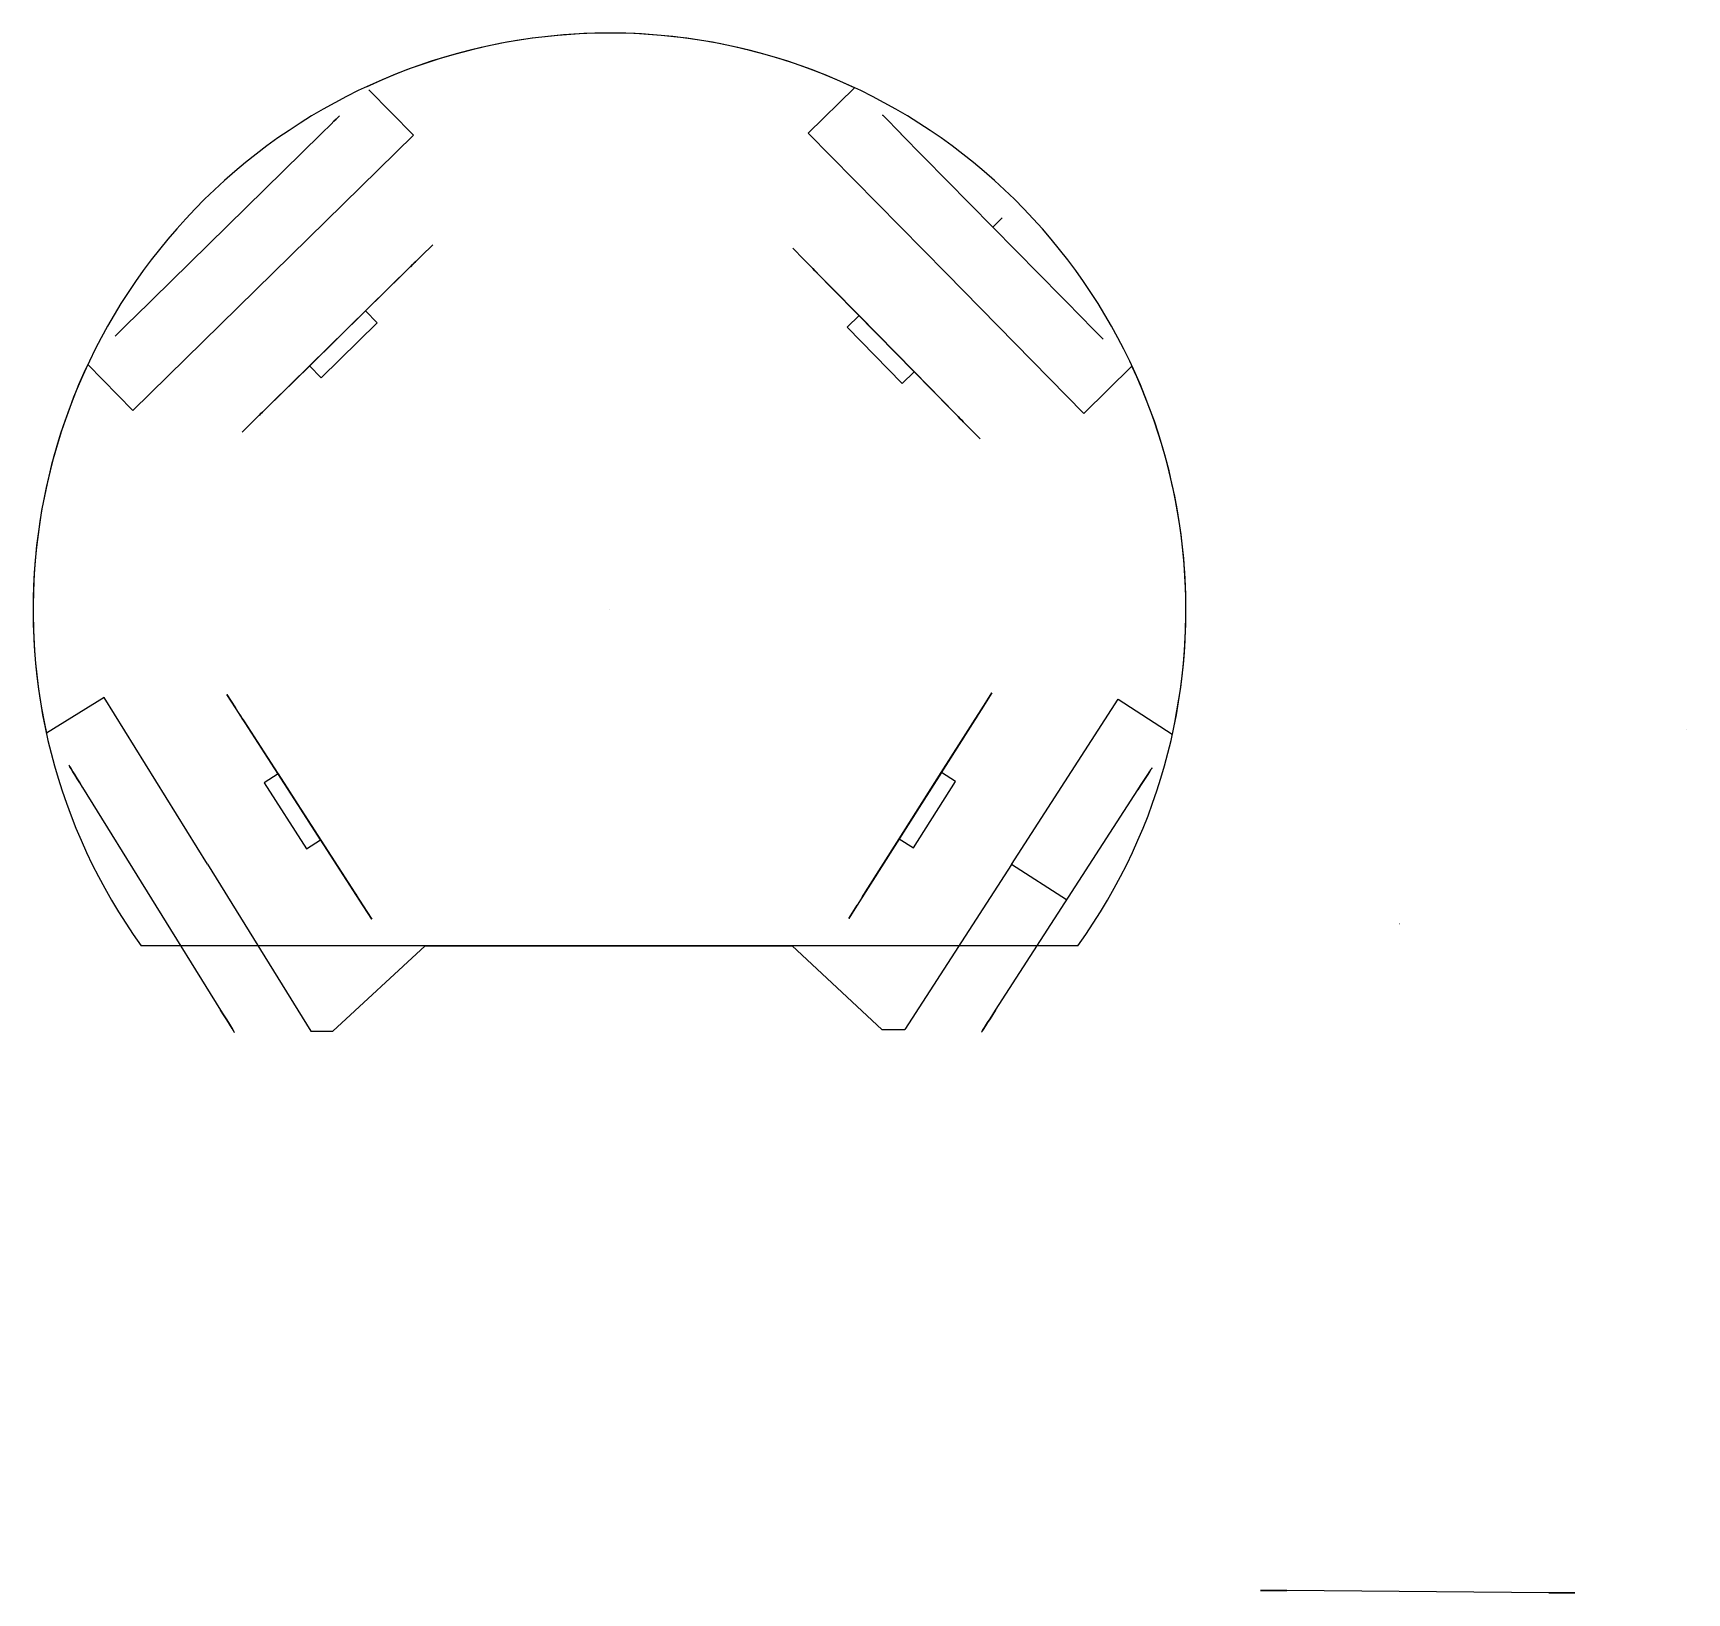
# Model space of a CAD drawing. Header units: centimetres. Extents: x -11 to 20.6, y -18.8 to 11.
import ezdxf

# ---------------------------------------------------------------- set-up
doc = ezdxf.new("R2010")
doc.units = ezdxf.units.CM
doc.linetypes.add('PHANTOM', pattern=[1.27, 0.635, -0.127, 0.127, -0.127, 0.127, -0.127])

msp = doc.modelspace()

# ---------------------------------------------------------------- linework, layer by layer
for p, q in [((-3.74, 9.05, -0.01), (-4.59, 9.916, -0.01)), ((3.792, 9.092, -0.01), (4.673, 9.958)), ((-6.417, 6.424, -0.01), (-3.74, 9.05, -0.01)), ((6.422, 6.419, -0.01), (3.792, 9.092, -0.01)), ((-6.417, 6.424, -0.01), (-9.094, 3.798, -0.01)), ((6.422, 6.419, -0.01), (9.052, 3.746, -0.01)), ((-4.656, 5.7), (-5.727, 4.65)), ((-4.432, 5.472), (-4.656, 5.7)), ((-5.503, 4.421), (-4.432, 5.472)), ((-9.094, 3.798, -0.01), (-9.956, 4.677, -0.01)), ((-5.727, 4.65), (-5.503, 4.421)), ((9.052, 3.746, -0.01), (9.97, 4.648, -0.01)), ((0, 0, 11.939), (0, 0, 8.149)), ((-9.645, -1.676, -0.01), (-10.744, -2.358, -0.01)), ((-7.673, -4.854, -0.01), (-9.645, -1.676, -0.01)), ((7.671, -4.858, -0.01), (9.706, -1.708, -0.01)), ((9.706, -1.708, -0.01), (10.74, -2.376, -0.01)), ((-7.673, -4.854, -0.01), (-5.697, -8.041, -0.01)), ((7.671, -4.858, -0.01), (5.637, -8.008, -0.01)), ((8.721, -5.536, 0.29), (7.671, -4.858, 0.29)), ((8.937, -6.413, 6.511), (-8.937, -6.413, 6.511)), ((-3.517, -6.413), (-5.281, -8.04)), ((-0.017, -6.413), (-3.517, -6.413)), ((-3.517, -6.413), (3.483, -6.413)), ((-0.017, -6.413), (3.483, -6.413)), ((3.483, -6.413), (5.198, -8.009)), ((-5.697, -8.041, -0.01), (-5.281, -8.04)), ((5.198, -8.009), (5.637, -8.008))]:
    msp.add_line(p, q)
at = {"extrusion": (-0.700377, 0.713773, -1.13592e-16)}
for p, q in [((-5.51, 9.069, 3.04), (-9.079, 5.567, 3.04)), ((-5.51, 9.069, 2.04), (-9.079, 5.567, 2.04))]:
    msp.add_line(p, q, dxfattribs=at)
at = {"extrusion": (0.712821, 0.701346, -1.10548e-16)}
for p, q in [((9.069, 5.516, 3.04), (5.562, 9.08, 3.04)), ((9.069, 5.516, 2.04), (5.562, 9.08, 2.04))]:
    msp.add_line(p, q, dxfattribs=at)
at = {"extrusion": (0.712821, 0.701346, -1.09163e-16)}
msp.add_line((7.316, 7.298, 2.04), (7.494, 7.473, 3.04), dxfattribs=at)
at = {"extrusion": (0.700953, -0.713207, 3.06162e-16)}
for p, q in [((-3.373, 6.962, 4.598), (-3.587, 6.752, 4.748)), ((-3.587, 6.752, -0.052), (-3.373, 6.962, -0.052)), ((-3.373, 6.962, -0.052), (-3.373, 6.962, 4.598)), ((-3.587, 6.752, 5.248), (-6.797, 3.598, 5.248)), ((-4.657, 5.701, -0.052), (-3.587, 6.752, -0.052)), ((-3.587, 6.752, 4.748), (-3.587, 6.752, 4.748)), ((-3.587, 6.752, 4.748), (-3.587, 6.752, 5.248)), ((-6.583, 3.808, 5.148), (-3.801, 6.542, 5.148)), ((-6.583, 3.808, 4.848), (-3.801, 6.542, 4.848)), ((-5.727, 4.649, -0.402), (-4.657, 5.701, -0.402)), ((-4.657, 5.701, -0.402), (-4.657, 5.701, -0.052)), ((-5.727, 4.649, -0.052), (-6.797, 3.598, -0.052)), ((-5.727, 4.649, -0.402), (-5.727, 4.649, -0.052)), ((-7.011, 3.388, 4.598), (-6.797, 3.598, 4.748)), ((-6.797, 3.598, -0.052), (-7.011, 3.388, -0.052)), ((-6.797, 3.598, 4.748), (-6.797, 3.598, 5.248)), ((-7.011, 3.388, -0.052), (-7.011, 3.388, 4.598))]:
    msp.add_line(p, q, dxfattribs=at)
at = {"extrusion": (-0.713207, -0.700953, 3.06162e-16)}
for p, q in [((3.499, 6.895, 4.598), (3.709, 6.681, 4.748)), ((3.499, 6.895, -0.052), (3.499, 6.895, 4.598)), ((3.709, 6.681, -0.052), (3.499, 6.895, -0.052)), ((6.864, 3.472, 5.248), (3.709, 6.681, 5.248)), ((3.709, 6.681, 4.748), (3.709, 6.681, 5.248)), ((4.761, 5.611, -0.052), (3.709, 6.681, -0.052)), ((3.919, 6.467, 5.148), (6.653, 3.686, 5.148)), ((3.919, 6.467, 4.848), (6.653, 3.686, 4.848)), ((4.761, 5.611, -0.402), (4.761, 5.611, -0.052)), ((4.761, 5.611, -0.402), (5.812, 4.542, -0.402)), ((5.812, 4.542, -0.052), (6.863, 3.472, -0.052)), ((5.812, 4.542, -0.402), (5.812, 4.542, -0.052)), ((6.863, 3.472, 4.748), (6.863, 3.472, 4.748)), ((6.863, 3.472, 4.748), (6.864, 3.472, 5.248)), ((7.074, 3.258, 4.598), (6.863, 3.472, 4.748)), ((6.863, 3.472, -0.052), (7.074, 3.258, -0.052)), ((7.074, 3.258, -0.052), (7.074, 3.258, 4.598))]:
    msp.add_line(p, q, dxfattribs=at)
at = {"extrusion": (-0.840065, -0.542486, 3.06162e-16)}
for p, q in [((-7.303, -1.618, 4.598), (-7.14, -1.87, 4.748)), ((-7.303, -1.618, -0.052), (-7.303, -1.618, 4.598)), ((-7.14, -1.87, -0.052), (-7.303, -1.618, -0.052)), ((-4.699, -5.65, 5.248), (-7.14, -1.87, 5.248)), ((-7.14, -1.87, 4.748), (-7.14, -1.87, 5.248)), ((-6.326, -3.13, -0.052), (-7.14, -1.87, -0.052)), ((-6.977, -2.122, 5.148), (-4.862, -5.398, 5.148)), ((-6.977, -2.122, 4.848), (-4.862, -5.398, 4.848)), ((-6.326, -3.13, -0.402), (-6.326, -3.13, -0.052)), ((-6.326, -3.13, -0.402), (-5.513, -4.39, -0.402)), ((-5.513, -4.39, -0.052), (-4.699, -5.65, -0.052)), ((-5.513, -4.39, -0.402), (-5.513, -4.39, -0.052)), ((-4.699, -5.65, 4.748), (-4.699, -5.65, 4.748)), ((-4.699, -5.65, 4.748), (-4.699, -5.65, 5.248)), ((-4.536, -5.902, 4.598), (-4.699, -5.65, 4.748)), ((-4.699, -5.65, -0.052), (-4.536, -5.902, -0.052)), ((-4.536, -5.902, -0.052), (-4.536, -5.902, 4.598))]:
    msp.add_line(p, q, dxfattribs=at)
at = {"extrusion": (0.844559, -0.535462, 3.06162e-16)}
for p, q in [((7.135, -1.837, 5.248), (4.726, -5.637, 5.248)), ((6.332, -3.103, -0.052), (7.135, -1.837, -0.052)), ((7.296, -1.583, 4.598), (7.135, -1.837, 4.748)), ((7.135, -1.837, -0.052), (7.296, -1.583, -0.052)), ((7.135, -1.837, 4.748), (7.135, -1.837, 4.748)), ((7.135, -1.837, 4.748), (7.135, -1.837, 5.248)), ((7.296, -1.583, -0.052), (7.296, -1.583, 4.598)), ((4.887, -5.384, 5.148), (6.975, -2.09, 5.148)), ((4.887, -5.384, 4.848), (6.975, -2.09, 4.848)), ((5.529, -4.37, -0.402), (6.332, -3.103, -0.402)), ((6.332, -3.103, -0.402), (6.332, -3.103, -0.052)), ((5.529, -4.37, -0.052), (4.726, -5.637, -0.052)), ((5.529, -4.37, -0.402), (5.529, -4.37, -0.052)), ((4.565, -5.891, 4.598), (4.726, -5.637, 4.748)), ((4.726, -5.637, -0.052), (4.565, -5.891, -0.052)), ((4.726, -5.637, 4.748), (4.726, -5.637, 5.248)), ((4.565, -5.891, -0.052), (4.565, -5.891, 4.598))]:
    msp.add_line(p, q, dxfattribs=at)
at = {"extrusion": (0, -1, 6.12323e-17)}
msp.add_line((20.56, -2.294, -1.68), (20.56, -2.294, -2), dxfattribs=at)
at = {"extrusion": (-0.849832, -0.527054, 1.90323e-16)}
for p, q in [((-10.056, -3.39, 3.04), (-7.421, -7.639, 3.04)), ((-10.056, -3.39, 2.04), (-7.421, -7.639, 2.04))]:
    msp.add_line(p, q, dxfattribs=at)
at = {"extrusion": (0.840042, -0.542521, 1.94112e-16)}
for p, q in [((7.368, -7.638, 3.04), (10.08, -3.437, 3.04)), ((7.368, -7.638, 2.04), (10.08, -3.437, 2.04))]:
    msp.add_line(p, q, dxfattribs=at)
at = {"extrusion": (0.008114, 0.999967, -1.10548e-16)}
for p, q in [((17.923, -18.752, 3.04), (12.923, -18.711, 3.04)), ((17.923, -18.752, 2.04), (12.923, -18.711, 2.04))]:
    msp.add_line(p, q, dxfattribs=at)
for points in [[(4.533, 5.388), (5.584, 4.317), (5.812, 4.541), (4.762, 5.612)], [(-5.512, -4.391), (-6.321, -3.128), (-6.591, -3.301), (-5.781, -4.563)], [(5.799, -4.542), (6.603, -3.275), (6.333, -3.104), (5.529, -4.37)]]:
    msp.add_lwpolyline(points, close=True)
at = {"color": 8, "linetype": 'PHANTOM', "lineweight": 18}
msp.add_lwpolyline([(15.067, -5.994), (15.076, -5.99)], close=True, dxfattribs=at)
for centre, start, end in [((0, 0, 6.511), 324.3387, 215.6613), ((0, 0), 64.8622, 114.9738), ((0, 0), 154.8397, 192.3784), ((0, 0), 347.527, 24.9967)]:
    msp.add_arc(centre, 11, start, end)
at = {"extrusion": (-0.700377, 0.713773, -1.13592e-16)}
for centre, start, end in [((-2.419, 2.54, 10.333), 90, 270), ((2.581, 2.54, 10.333), 270, 90)]:
    msp.add_arc(centre, 0.5, start, end, dxfattribs=at)
at = {"extrusion": (0.712821, 0.701346, -1.10548e-16)}
for centre, start, end in [((2.571, 2.54, 10.333), 270, 90), ((-2.429, 2.54, 10.333), 90, 270)]:
    msp.add_arc(centre, 0.5, start, end, dxfattribs=at)
at = {"extrusion": (0.700953, -0.713207, 3.06162e-16)}
for centre, start, end in [((1.875, 4.998, -7.33), 270, 90), ((-2.025, 4.998, -7.33), 90, 270)]:
    msp.add_arc(centre, 0.15, start, end, dxfattribs=at)
at = {"extrusion": (-0.713207, -0.700953, 3.06162e-16)}
for centre, start, end in [((-1.865, 4.998, -7.329), 90, 270), ((2.035, 4.998, -7.328), 270, 90)]:
    msp.add_arc(centre, 0.15, start, end, dxfattribs=at)
at = {"extrusion": (-0.840065, -0.542486, 3.06162e-16)}
for centre, start, end in [((-2.003, 4.998, 7.012), 90, 270), ((1.897, 4.998, 7.013), 270, 90)]:
    msp.add_arc(centre, 0.15, start, end, dxfattribs=at)
at = {"extrusion": (0.844559, -0.535462, 3.06162e-16)}
for centre, start, end in [((1.97, 4.998, 7.01), 270, 90), ((-1.93, 4.998, 7.01), 90, 270)]:
    msp.add_arc(centre, 0.15, start, end, dxfattribs=at)
at = {"extrusion": (-0.849832, -0.527054, 1.90323e-16)}
for centre, start, end in [((-2.419, 2.54, 10.333), 90, 270), ((2.581, 2.54, 10.333), 270, 90)]:
    msp.add_arc(centre, 0.5, start, end, dxfattribs=at)
at = {"extrusion": (0.840042, -0.542521, 1.94112e-16)}
for centre, start, end in [((2.581, 2.54, 10.333), 270, 90), ((-2.419, 2.54, 10.333), 90, 270)]:
    msp.add_arc(centre, 0.5, start, end, dxfattribs=at)
at = {"extrusion": (0.008114, 0.999967, -1.10548e-16)}
for centre, start, end in [((-13.074, 2.54, -18.606), 270, 90), ((-18.074, 2.54, -18.606), 90, 270)]:
    msp.add_arc(centre, 0.5, start, end, dxfattribs=at)

doc.saveas('drawing.dxf')
